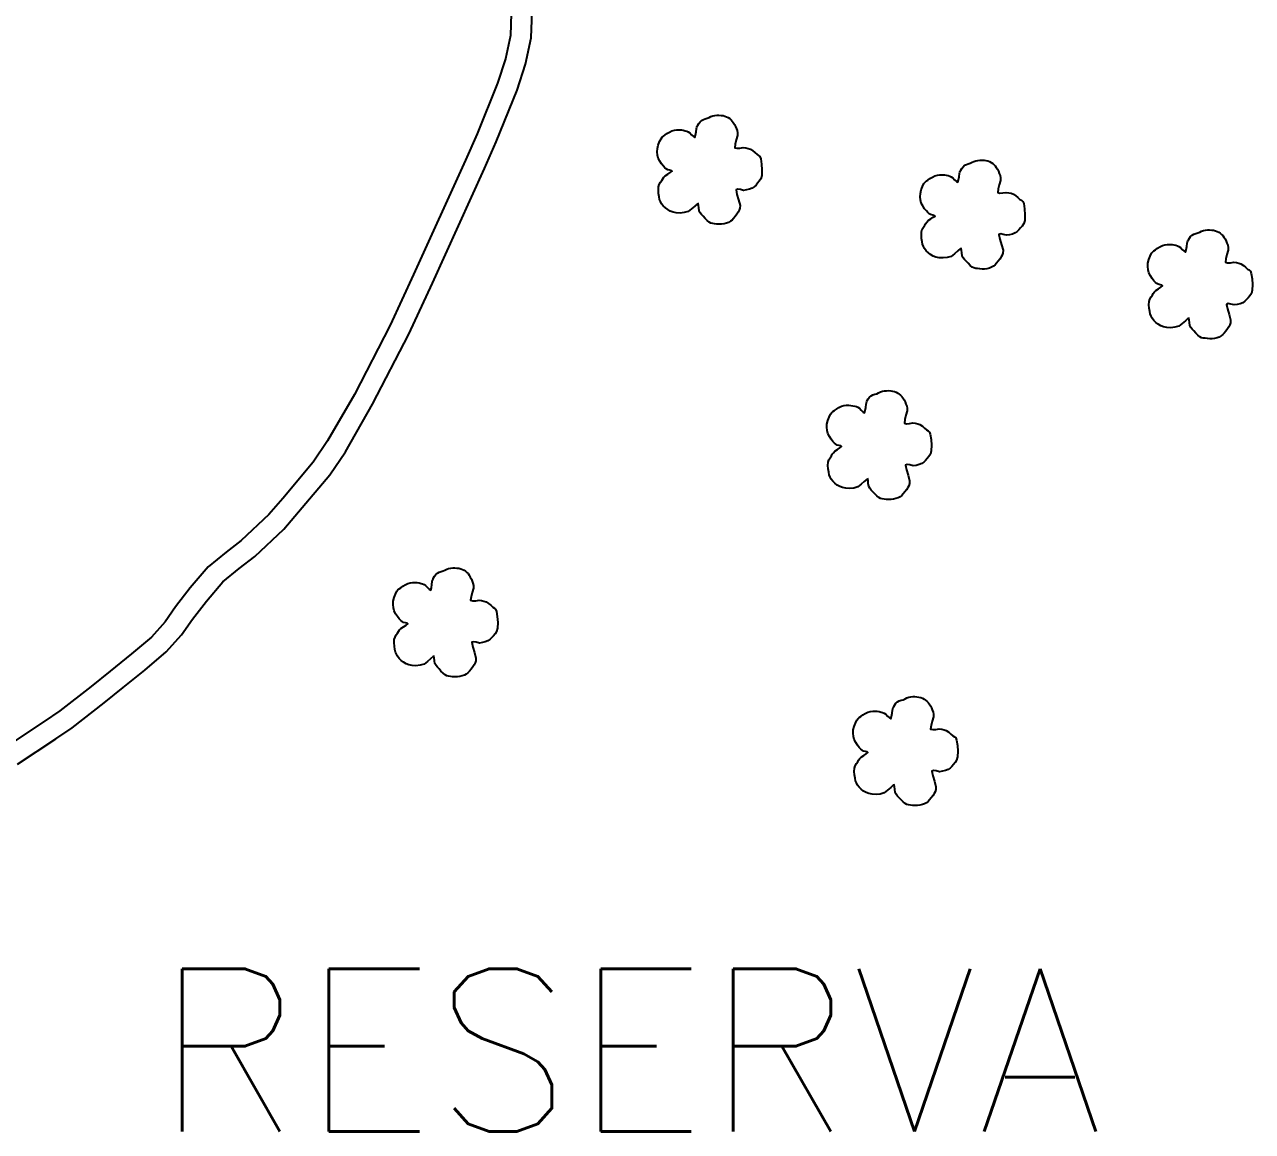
# Model space of a CAD drawing. Extents: x 730929 to 735129, y 7820181 to 7826121.
# Drawn here: x 732560.4 to 732756.6, y 7822534.1 to 7822710.9 of the extents above; entities that cross this region are included whole.
import ezdxf

# ---------------------------------------------------------------- set-up
doc = ezdxf.new("R2010")
doc.units = 0
doc.header["$MEASUREMENT"] = 0
doc.linetypes.add('LIN0', pattern=[0])
for name, color, linetype in [('0114000475014', 5, 'Continuous'), ('RESERVA', 3, 'Continuous'), ('SIMBOLO ARVORE', 118, 'Continuous')]:
    doc.layers.add(name, color=color, linetype=linetype)
doc.layers.add('TEXTO_DIVERSOS', color=7, linetype='Continuous', lineweight=5)
doc.styles.add('Simplex', font='simplex.shx')

msp = doc.modelspace()

# ---------------------------------------------------------------- linework, layer by layer
at = {"layer": '0114000475014'}
msp.add_lwpolyline([(732638.14, 7822712.66), (732638, 7822709.15), (732637.2, 7822705.41), (732637.2, 7822705.41), (732635.93, 7822701.53), (732632.66, 7822693.42), (732630.82, 7822689.23), (732622.5, 7822670.95), (732618.79, 7822662.86), (732613.06, 7822651.8), (732608.79, 7822644.39), (732606.46, 7822640.97), (732601.61, 7822635.19), (732599.39, 7822632.59), (732594.98, 7822628.45), (732592.56, 7822626.59), (732589.72, 7822624.23), (732586.84, 7822620.88), (732584.5, 7822617.88), (732582.81, 7822615.47), (732580.65, 7822613.04), (732577.46, 7822610.33), (732574.04, 7822607.59), (732571.02, 7822605.12), (732566.02, 7822601.25), (732563.51, 7822599.56), (732557.32, 7822595.44)], dxfattribs=at)
at = {"layer": 'RESERVA', "flags": 128}
msp.add_lwpolyline([(732559.25, 7822592.73), (732565.36, 7822596.79), (732567.97, 7822598.54), (732573.1, 7822602.51), (732576.14, 7822605), (732579.59, 7822607.76), (732582.98, 7822610.66), (732585.43, 7822613.4), (732587.18, 7822615.9), (732589.41, 7822618.77), (732592.07, 7822621.84), (732594.64, 7822623.99), (732597.14, 7822625.91), (732601.81, 7822630.29), (732604.15, 7822633.04), (732609.12, 7822638.96), (732611.62, 7822642.62), (732615.98, 7822650.21), (732621.78, 7822661.4), (732625.53, 7822669.57), (732633.87, 7822687.87), (732635.73, 7822692.13), (732639.06, 7822700.39), (732640.42, 7822704.54), (732641.32, 7822708.73), (732641.48, 7822712.94)], dxfattribs=at)
at = {"layer": 'SIMBOLO ARVORE', "linetype": 'LIN0', "elevation": 716.76, "flags": 128}
for points in [[(732667.89, 7822682.26), (732667.44, 7822681.87), (732666.94, 7822681.42), (732666.39, 7822681), (732665.75, 7822680.83), (732665.1, 7822680.76), (732664.48, 7822680.78), (732663.98, 7822680.89), (732663.52, 7822681.07), (732663.12, 7822681.31), (732662.75, 7822681.6), (732662.42, 7822681.91), (732662.16, 7822682.26), (732661.97, 7822682.59), (732661.84, 7822682.95), (732661.76, 7822683.35), (732661.67, 7822683.88), (732661.63, 7822684.43), (732661.65, 7822684.95), (732661.78, 7822685.34), (732661.96, 7822685.67), (732662.17, 7822685.97), (732662.32, 7822686.23), (732662.5, 7822686.48), (732662.72, 7822686.71), (732663.14, 7822686.99), (732663.54, 7822687.24), (732663.82, 7822687.46), (732663.7, 7822687.55), (732663.44, 7822687.61), (732663.12, 7822687.68), (732662.89, 7822687.82), (732662.67, 7822688), (732662.43, 7822688.25), (732662.13, 7822688.62), (732661.85, 7822689.06), (732661.62, 7822689.53), (732661.49, 7822690.02), (732661.44, 7822690.53), (732661.47, 7822691.05), (732661.62, 7822691.63), (732661.82, 7822692.17), (732662.06, 7822692.64), (732662.24, 7822692.89), (732662.43, 7822693.06), (732662.67, 7822693.21), (732663.01, 7822693.45), (732663.39, 7822693.69), (732663.79, 7822693.89), (732664.19, 7822693.99), (732664.59, 7822694.04), (732664.97, 7822694.05), (732665.31, 7822694.03), (732665.62, 7822693.99), (732665.91, 7822693.92), (732666.17, 7822693.83), (732666.41, 7822693.72), (732666.66, 7822693.57), (732666.95, 7822693.25), (732667.23, 7822692.97), (732667.47, 7822692.84), (732667.59, 7822693.22), (732667.67, 7822693.72), (732667.72, 7822694.23), (732667.77, 7822694.46), (732667.83, 7822694.63), (732667.93, 7822694.79), (732668.09, 7822695.06), (732668.29, 7822695.32), (732668.53, 7822695.56), (732668.82, 7822695.7), (732669.13, 7822695.8), (732669.44, 7822695.9), (732669.73, 7822696.04), (732670.03, 7822696.17), (732670.33, 7822696.29), (732670.66, 7822696.35), (732670.99, 7822696.38), (732671.32, 7822696.38), (732671.65, 7822696.36), (732671.96, 7822696.32), (732672.26, 7822696.25), (732672.54, 7822696.14), (732672.8, 7822696), (732673.03, 7822695.84), (732673.24, 7822695.67), (732673.42, 7822695.46), (732673.6, 7822695.23), (732673.78, 7822694.93), (732673.95, 7822694.6), (732674.1, 7822694.24), (732674.21, 7822693.93), (732674.28, 7822693.57), (732674.29, 7822693.15), (732674.09, 7822692.46), (732673.91, 7822691.77), (732673.84, 7822691.2), (732674.19, 7822691.1), (732674.67, 7822691.14), (732675.2, 7822691.22), (732675.6, 7822691.18), (732675.97, 7822691.09), (732676.33, 7822690.95), (732676.72, 7822690.7), (732677.07, 7822690.41), (732677.4, 7822690.11), (732677.64, 7822689.97), (732677.84, 7822689.78), (732677.99, 7822689.44), (732678.11, 7822688.59), (732678.17, 7822687.65), (732678.15, 7822686.75), (732677.99, 7822686.24), (732677.76, 7822685.85), (732677.49, 7822685.55), (732677.24, 7822685.24), (732676.95, 7822684.97), (732676.62, 7822684.75), (732676.18, 7822684.58), (732675.71, 7822684.46), (732675.24, 7822684.38), (732674.74, 7822684.52), (732674.31, 7822684.59), (732674.04, 7822684.49), (732674.18, 7822683.75), (732674.43, 7822682.86), (732674.68, 7822681.99), (732674.66, 7822681.54), (732674.56, 7822681.2), (732674.38, 7822680.92), (732674.17, 7822680.56), (732673.93, 7822680.21), (732673.66, 7822679.9), (732673.42, 7822679.65), (732673.15, 7822679.44), (732672.86, 7822679.26), (732672.51, 7822679.13), (732672.12, 7822679.04), (732671.73, 7822678.99), (732671.34, 7822678.98), (732670.96, 7822679), (732670.61, 7822679.05), (732670.31, 7822679.09), (732670.04, 7822679.16), (732669.76, 7822679.29), (732669.43, 7822679.57), (732669.11, 7822679.9), (732668.8, 7822680.24), (732668.54, 7822680.51), (732668.32, 7822680.79), (732668.14, 7822681.1), (732668.09, 7822681.57), (732668.03, 7822682.02), (732667.94, 7822682.39), (732667.94, 7822682.39)], [(732709.91, 7822675.1), (732709.46, 7822674.7), (732708.96, 7822674.25), (732708.41, 7822673.84), (732707.77, 7822673.66), (732707.12, 7822673.59), (732706.5, 7822673.61), (732705.99, 7822673.72), (732705.54, 7822673.9), (732705.14, 7822674.14), (732704.77, 7822674.43), (732704.44, 7822674.75), (732704.17, 7822675.09), (732703.99, 7822675.42), (732703.86, 7822675.78), (732703.78, 7822676.18), (732703.69, 7822676.71), (732703.65, 7822677.26), (732703.67, 7822677.78), (732703.8, 7822678.17), (732703.98, 7822678.51), (732704.19, 7822678.8), (732704.34, 7822679.06), (732704.52, 7822679.31), (732704.74, 7822679.55), (732705.16, 7822679.82), (732705.55, 7822680.08), (732705.84, 7822680.29), (732705.71, 7822680.38), (732705.46, 7822680.45), (732705.14, 7822680.52), (732704.91, 7822680.65), (732704.68, 7822680.83), (732704.45, 7822681.09), (732704.15, 7822681.46), (732703.87, 7822681.89), (732703.64, 7822682.36), (732703.51, 7822682.85), (732703.46, 7822683.36), (732703.49, 7822683.89), (732703.64, 7822684.46), (732703.84, 7822685), (732704.07, 7822685.47), (732704.25, 7822685.72), (732704.45, 7822685.89), (732704.69, 7822686.04), (732705.03, 7822686.29), (732705.41, 7822686.52), (732705.81, 7822686.72), (732706.21, 7822686.82), (732706.61, 7822686.87), (732706.99, 7822686.88), (732707.33, 7822686.87), (732707.64, 7822686.82), (732707.93, 7822686.75), (732708.19, 7822686.67), (732708.43, 7822686.55), (732708.67, 7822686.4), (732708.97, 7822686.08), (732709.25, 7822685.81), (732709.49, 7822685.68), (732709.61, 7822686.05), (732709.68, 7822686.55), (732709.73, 7822687.07), (732709.79, 7822687.29), (732709.85, 7822687.47), (732709.94, 7822687.62), (732710.11, 7822687.89), (732710.31, 7822688.15), (732710.55, 7822688.39), (732710.84, 7822688.53), (732711.14, 7822688.63), (732711.46, 7822688.73), (732711.75, 7822688.87), (732712.04, 7822689.01), (732712.34, 7822689.12), (732712.67, 7822689.18), (732713.01, 7822689.21), (732713.34, 7822689.21), (732713.67, 7822689.19), (732713.98, 7822689.15), (732714.28, 7822689.08), (732714.56, 7822688.97), (732714.81, 7822688.83), (732715.05, 7822688.67), (732715.25, 7822688.5), (732715.44, 7822688.3), (732715.62, 7822688.06), (732715.8, 7822687.76), (732715.97, 7822687.43), (732716.11, 7822687.08), (732716.23, 7822686.76), (732716.3, 7822686.41), (732716.31, 7822685.98), (732716.11, 7822685.29), (732715.93, 7822684.61), (732715.86, 7822684.04), (732716.21, 7822683.94), (732716.69, 7822683.97), (732717.22, 7822684.06), (732717.62, 7822684.01), (732717.99, 7822683.92), (732718.35, 7822683.78), (732718.73, 7822683.53), (732719.09, 7822683.24), (732719.41, 7822682.94), (732719.66, 7822682.81), (732719.86, 7822682.61), (732720.01, 7822682.27), (732720.13, 7822681.42), (732720.18, 7822680.49), (732720.17, 7822679.58), (732720.01, 7822679.07), (732719.78, 7822678.69), (732719.51, 7822678.38), (732719.25, 7822678.07), (732718.97, 7822677.8), (732718.63, 7822677.58), (732718.2, 7822677.41), (732717.73, 7822677.29), (732717.26, 7822677.22), (732716.75, 7822677.35), (732716.33, 7822677.43), (732716.05, 7822677.32), (732716.2, 7822676.58), (732716.45, 7822675.69), (732716.7, 7822674.82), (732716.68, 7822674.37), (732716.57, 7822674.03), (732716.4, 7822673.75), (732716.19, 7822673.39), (732715.94, 7822673.05), (732715.68, 7822672.73), (732715.43, 7822672.48), (732715.17, 7822672.27), (732714.88, 7822672.1), (732714.52, 7822671.96), (732714.14, 7822671.87), (732713.75, 7822671.82), (732713.36, 7822671.81), (732712.98, 7822671.84), (732712.62, 7822671.89), (732712.33, 7822671.92), (732712.06, 7822671.99), (732711.78, 7822672.13), (732711.45, 7822672.4), (732711.13, 7822672.73), (732710.82, 7822673.07), (732710.56, 7822673.34), (732710.34, 7822673.62), (732710.16, 7822673.93), (732710.1, 7822674.4), (732710.05, 7822674.85), (732709.96, 7822675.23), (732709.96, 7822675.23)], [(732746.28, 7822663.96), (732745.83, 7822663.56), (732745.33, 7822663.11), (732744.78, 7822662.7), (732744.14, 7822662.52), (732743.49, 7822662.45), (732742.87, 7822662.48), (732742.36, 7822662.58), (732741.91, 7822662.76), (732741.51, 7822663), (732741.13, 7822663.29), (732740.81, 7822663.61), (732740.54, 7822663.95), (732740.36, 7822664.28), (732740.23, 7822664.64), (732740.14, 7822665.04), (732740.06, 7822665.57), (732740.02, 7822666.12), (732740.04, 7822666.64), (732740.17, 7822667.03), (732740.35, 7822667.37), (732740.56, 7822667.66), (732740.71, 7822667.92), (732740.89, 7822668.17), (732741.11, 7822668.41), (732741.53, 7822668.68), (732741.92, 7822668.94), (732742.2, 7822669.15), (732742.08, 7822669.24), (732741.83, 7822669.31), (732741.51, 7822669.38), (732741.28, 7822669.51), (732741.05, 7822669.69), (732740.82, 7822669.95), (732740.52, 7822670.32), (732740.24, 7822670.75), (732740, 7822671.22), (732739.88, 7822671.71), (732739.83, 7822672.22), (732739.86, 7822672.75), (732740.01, 7822673.32), (732740.21, 7822673.86), (732740.44, 7822674.33), (732740.62, 7822674.58), (732740.82, 7822674.75), (732741.06, 7822674.9), (732741.4, 7822675.15), (732741.78, 7822675.38), (732742.18, 7822675.58), (732742.58, 7822675.68), (732742.98, 7822675.73), (732743.36, 7822675.74), (732743.7, 7822675.73), (732744.01, 7822675.68), (732744.3, 7822675.61), (732744.56, 7822675.53), (732744.8, 7822675.41), (732745.04, 7822675.26), (732745.34, 7822674.94), (732745.62, 7822674.67), (732745.86, 7822674.54), (732745.98, 7822674.91), (732746.05, 7822675.41), (732746.1, 7822675.93), (732746.16, 7822676.15), (732746.22, 7822676.33), (732746.31, 7822676.48), (732746.48, 7822676.75), (732746.68, 7822677.01), (732746.92, 7822677.25), (732747.21, 7822677.39), (732747.51, 7822677.49), (732747.83, 7822677.59), (732748.12, 7822677.73), (732748.41, 7822677.87), (732748.71, 7822677.98), (732749.04, 7822678.04), (732749.38, 7822678.07), (732749.71, 7822678.07), (732750.04, 7822678.05), (732750.35, 7822678.01), (732750.65, 7822677.94), (732750.93, 7822677.83), (732751.18, 7822677.69), (732751.42, 7822677.53), (732751.62, 7822677.36), (732751.81, 7822677.16), (732751.99, 7822676.92), (732752.17, 7822676.62), (732752.34, 7822676.29), (732752.48, 7822675.94), (732752.6, 7822675.62), (732752.67, 7822675.27), (732752.68, 7822674.84), (732752.48, 7822674.15), (732752.3, 7822673.47), (732752.23, 7822672.9), (732752.58, 7822672.8), (732753.06, 7822672.83), (732753.59, 7822672.92), (732753.98, 7822672.87), (732754.36, 7822672.78), (732754.72, 7822672.64), (732755.1, 7822672.39), (732755.46, 7822672.1), (732755.78, 7822671.8), (732756.03, 7822671.67), (732756.23, 7822671.47), (732756.37, 7822671.13), (732756.49, 7822670.28), (732756.55, 7822669.35), (732756.53, 7822668.44), (732756.38, 7822667.93), (732756.15, 7822667.55), (732755.88, 7822667.24), (732755.62, 7822666.93), (732755.34, 7822666.66), (732755, 7822666.44), (732754.57, 7822666.27), (732754.1, 7822666.15), (732753.63, 7822666.08), (732753.12, 7822666.21), (732752.7, 7822666.29), (732752.42, 7822666.18), (732752.57, 7822665.44), (732752.82, 7822664.55), (732753.07, 7822663.68), (732753.05, 7822663.23), (732752.94, 7822662.89), (732752.77, 7822662.61), (732752.56, 7822662.25), (732752.31, 7822661.91), (732752.05, 7822661.59), (732751.8, 7822661.34), (732751.54, 7822661.13), (732751.25, 7822660.96), (732750.89, 7822660.82), (732750.51, 7822660.73), (732750.12, 7822660.68), (732749.73, 7822660.67), (732749.35, 7822660.7), (732748.99, 7822660.75), (732748.7, 7822660.78), (732748.43, 7822660.85), (732748.15, 7822660.99), (732747.82, 7822661.26), (732747.49, 7822661.59), (732747.19, 7822661.93), (732746.92, 7822662.2), (732746.7, 7822662.48), (732746.53, 7822662.79), (732746.47, 7822663.26), (732746.42, 7822663.71), (732746.33, 7822664.09), (732746.33, 7822664.09)], [(732694.99, 7822638.27), (732694.54, 7822637.88), (732694.04, 7822637.43), (732693.49, 7822637.01), (732692.85, 7822636.84), (732692.2, 7822636.77), (732691.58, 7822636.79), (732691.07, 7822636.9), (732690.62, 7822637.08), (732690.22, 7822637.32), (732689.84, 7822637.6), (732689.52, 7822637.92), (732689.25, 7822638.27), (732689.07, 7822638.59), (732688.94, 7822638.95), (732688.85, 7822639.35), (732688.77, 7822639.89), (732688.73, 7822640.43), (732688.75, 7822640.96), (732688.88, 7822641.35), (732689.06, 7822641.68), (732689.27, 7822641.97), (732689.42, 7822642.24), (732689.6, 7822642.48), (732689.82, 7822642.72), (732690.24, 7822643), (732690.63, 7822643.25), (732690.91, 7822643.47), (732690.79, 7822643.56), (732690.54, 7822643.62), (732690.21, 7822643.69), (732689.99, 7822643.82), (732689.76, 7822644.01), (732689.53, 7822644.26), (732689.23, 7822644.63), (732688.95, 7822645.06), (732688.71, 7822645.54), (732688.59, 7822646.03), (732688.54, 7822646.54), (732688.57, 7822647.06), (732688.72, 7822647.64), (732688.92, 7822648.18), (732689.15, 7822648.65), (732689.33, 7822648.89), (732689.53, 7822649.07), (732689.77, 7822649.21), (732690.11, 7822649.46), (732690.49, 7822649.7), (732690.89, 7822649.9), (732691.29, 7822650), (732691.69, 7822650.05), (732692.07, 7822650.06), (732692.41, 7822650.04), (732692.72, 7822649.99), (732693.01, 7822649.92), (732693.27, 7822649.84), (732693.51, 7822649.73), (732693.75, 7822649.58), (732694.05, 7822649.25), (732694.33, 7822648.98), (732694.57, 7822648.85), (732694.69, 7822649.22), (732694.76, 7822649.72), (732694.81, 7822650.24), (732694.87, 7822650.47), (732694.93, 7822650.64), (732695.02, 7822650.8), (732695.18, 7822651.06), (732695.39, 7822651.33), (732695.63, 7822651.57), (732695.92, 7822651.7), (732696.22, 7822651.81), (732696.54, 7822651.9), (732696.83, 7822652.04), (732697.12, 7822652.18), (732697.42, 7822652.3), (732697.75, 7822652.36), (732698.09, 7822652.38), (732698.42, 7822652.39), (732698.75, 7822652.37), (732699.06, 7822652.32), (732699.36, 7822652.25), (732699.64, 7822652.14), (732699.89, 7822652.01), (732700.13, 7822651.85), (732700.33, 7822651.67), (732700.52, 7822651.47), (732700.7, 7822651.23), (732700.88, 7822650.93), (732701.05, 7822650.6), (732701.19, 7822650.25), (732701.31, 7822649.94), (732701.38, 7822649.58), (732701.39, 7822649.16), (732701.19, 7822648.46), (732701.01, 7822647.78), (732700.94, 7822647.21), (732701.29, 7822647.11), (732701.77, 7822647.14), (732702.3, 7822647.23), (732702.69, 7822647.19), (732703.07, 7822647.1), (732703.43, 7822646.96), (732703.81, 7822646.71), (732704.17, 7822646.41), (732704.49, 7822646.12), (732704.74, 7822645.98), (732704.94, 7822645.78), (732705.08, 7822645.44), (732705.2, 7822644.6), (732705.26, 7822643.66), (732705.24, 7822642.76), (732705.09, 7822642.25), (732704.86, 7822641.86), (732704.59, 7822641.56), (732704.33, 7822641.25), (732704.05, 7822640.98), (732703.71, 7822640.76), (732703.28, 7822640.59), (732702.81, 7822640.46), (732702.34, 7822640.39), (732701.83, 7822640.53), (732701.41, 7822640.6), (732701.13, 7822640.5), (732701.28, 7822639.75), (732701.53, 7822638.87), (732701.78, 7822637.99), (732701.76, 7822637.55), (732701.65, 7822637.21), (732701.48, 7822636.93), (732701.27, 7822636.56), (732701.02, 7822636.22), (732700.76, 7822635.91), (732700.51, 7822635.65), (732700.25, 7822635.44), (732699.96, 7822635.27), (732699.6, 7822635.14), (732699.22, 7822635.05), (732698.83, 7822634.99), (732698.44, 7822634.99), (732698.06, 7822635.01), (732697.7, 7822635.06), (732697.41, 7822635.09), (732697.13, 7822635.17), (732696.86, 7822635.3), (732696.53, 7822635.58), (732696.2, 7822635.9), (732695.9, 7822636.25), (732695.63, 7822636.52), (732695.41, 7822636.8), (732695.24, 7822637.1), (732695.18, 7822637.57), (732695.13, 7822638.03), (732695.04, 7822638.4), (732695.04, 7822638.4)], [(732625.69, 7822609.96), (732625.24, 7822609.57), (732624.74, 7822609.12), (732624.19, 7822608.7), (732623.55, 7822608.53), (732622.9, 7822608.46), (732622.28, 7822608.48), (732621.77, 7822608.59), (732621.32, 7822608.77), (732620.92, 7822609.01), (732620.54, 7822609.29), (732620.22, 7822609.61), (732619.95, 7822609.96), (732619.77, 7822610.29), (732619.64, 7822610.64), (732619.55, 7822611.04), (732619.47, 7822611.58), (732619.43, 7822612.13), (732619.44, 7822612.65), (732619.58, 7822613.04), (732619.76, 7822613.37), (732619.96, 7822613.66), (732620.12, 7822613.93), (732620.29, 7822614.18), (732620.51, 7822614.41), (732620.93, 7822614.69), (732621.33, 7822614.94), (732621.61, 7822615.16), (732621.49, 7822615.25), (732621.23, 7822615.31), (732620.91, 7822615.38), (732620.69, 7822615.51), (732620.46, 7822615.7), (732620.22, 7822615.95), (732619.93, 7822616.32), (732619.65, 7822616.75), (732619.41, 7822617.23), (732619.29, 7822617.72), (732619.24, 7822618.23), (732619.27, 7822618.75), (732619.41, 7822619.33), (732619.62, 7822619.87), (732619.85, 7822620.34), (732620.03, 7822620.58), (732620.23, 7822620.76), (732620.47, 7822620.9), (732620.81, 7822621.15), (732621.19, 7822621.39), (732621.59, 7822621.59), (732621.99, 7822621.69), (732622.38, 7822621.74), (732622.76, 7822621.75), (732623.1, 7822621.73), (732623.42, 7822621.69), (732623.71, 7822621.61), (732623.96, 7822621.53), (732624.21, 7822621.42), (732624.45, 7822621.27), (732624.75, 7822620.95), (732625.03, 7822620.67), (732625.27, 7822620.54), (732625.39, 7822620.91), (732625.46, 7822621.42), (732625.51, 7822621.93), (732625.56, 7822622.16), (732625.63, 7822622.33), (732625.72, 7822622.49), (732625.88, 7822622.75), (732626.09, 7822623.02), (732626.33, 7822623.26), (732626.61, 7822623.39), (732626.92, 7822623.5), (732627.24, 7822623.59), (732627.53, 7822623.73), (732627.82, 7822623.87), (732628.12, 7822623.99), (732628.45, 7822624.05), (732628.78, 7822624.08), (732629.12, 7822624.08), (732629.44, 7822624.06), (732629.76, 7822624.01), (732630.06, 7822623.94), (732630.33, 7822623.83), (732630.59, 7822623.7), (732630.82, 7822623.54), (732631.03, 7822623.36), (732631.22, 7822623.16), (732631.39, 7822622.92), (732631.58, 7822622.62), (732631.75, 7822622.29), (732631.89, 7822621.94), (732632.01, 7822621.63), (732632.08, 7822621.27), (732632.09, 7822620.85), (732631.88, 7822620.15), (732631.7, 7822619.47), (732631.63, 7822618.9), (732631.99, 7822618.8), (732632.47, 7822618.84), (732633, 7822618.92), (732633.39, 7822618.88), (732633.77, 7822618.79), (732634.13, 7822618.65), (732634.51, 7822618.4), (732634.87, 7822618.11), (732635.19, 7822617.81), (732635.44, 7822617.67), (732635.63, 7822617.47), (732635.78, 7822617.13), (732635.9, 7822616.29), (732635.96, 7822615.35), (732635.94, 7822614.45), (732635.78, 7822613.94), (732635.56, 7822613.55), (732635.28, 7822613.25), (732635.03, 7822612.94), (732634.74, 7822612.67), (732634.41, 7822612.45), (732633.97, 7822612.28), (732633.51, 7822612.15), (732633.03, 7822612.08), (732632.53, 7822612.22), (732632.11, 7822612.29), (732631.83, 7822612.19), (732631.98, 7822611.44), (732632.23, 7822610.56), (732632.47, 7822609.68), (732632.45, 7822609.24), (732632.35, 7822608.9), (732632.18, 7822608.62), (732631.97, 7822608.25), (732631.72, 7822607.91), (732631.45, 7822607.6), (732631.21, 7822607.34), (732630.95, 7822607.13), (732630.66, 7822606.96), (732630.3, 7822606.83), (732629.92, 7822606.74), (732629.52, 7822606.68), (732629.13, 7822606.68), (732628.76, 7822606.7), (732628.4, 7822606.75), (732628.11, 7822606.79), (732627.83, 7822606.86), (732627.56, 7822606.99), (732627.23, 7822607.27), (732626.9, 7822607.59), (732626.59, 7822607.94), (732626.33, 7822608.21), (732626.11, 7822608.49), (732625.94, 7822608.79), (732625.88, 7822609.26), (732625.83, 7822609.72), (732625.73, 7822610.09), (732625.73, 7822610.09)], [(732699.2, 7822589.4), (732698.75, 7822589), (732698.25, 7822588.55), (732697.7, 7822588.14), (732697.06, 7822587.96), (732696.41, 7822587.89), (732695.79, 7822587.92), (732695.28, 7822588.03), (732694.83, 7822588.21), (732694.43, 7822588.44), (732694.05, 7822588.73), (732693.73, 7822589.05), (732693.46, 7822589.39), (732693.28, 7822589.72), (732693.15, 7822590.08), (732693.06, 7822590.48), (732692.98, 7822591.01), (732692.94, 7822591.56), (732692.95, 7822592.08), (732693.09, 7822592.47), (732693.27, 7822592.81), (732693.48, 7822593.1), (732693.63, 7822593.36), (732693.81, 7822593.61), (732694.02, 7822593.85), (732694.45, 7822594.12), (732694.84, 7822594.38), (732695.12, 7822594.59), (732695, 7822594.68), (732694.74, 7822594.75), (732694.42, 7822594.82), (732694.2, 7822594.95), (732693.97, 7822595.14), (732693.73, 7822595.39), (732693.44, 7822595.76), (732693.16, 7822596.19), (732692.92, 7822596.66), (732692.8, 7822597.15), (732692.75, 7822597.66), (732692.78, 7822598.19), (732692.92, 7822598.76), (732693.13, 7822599.3), (732693.36, 7822599.77), (732693.54, 7822600.02), (732693.74, 7822600.19), (732693.98, 7822600.34), (732694.32, 7822600.59), (732694.7, 7822600.82), (732695.1, 7822601.03), (732695.5, 7822601.13), (732695.9, 7822601.17), (732696.28, 7822601.18), (732696.61, 7822601.17), (732696.93, 7822601.12), (732697.22, 7822601.05), (732697.47, 7822600.97), (732697.72, 7822600.85), (732697.96, 7822600.7), (732698.26, 7822600.38), (732698.54, 7822600.11), (732698.78, 7822599.98), (732698.9, 7822600.35), (732698.97, 7822600.85), (732699.02, 7822601.37), (732699.07, 7822601.59), (732699.14, 7822601.77), (732699.23, 7822601.92), (732699.39, 7822602.19), (732699.6, 7822602.45), (732699.84, 7822602.7), (732700.12, 7822602.83), (732700.43, 7822602.94), (732700.75, 7822603.03), (732701.04, 7822603.17), (732701.33, 7822603.31), (732701.63, 7822603.42), (732701.96, 7822603.48), (732702.29, 7822603.51), (732702.63, 7822603.51), (732702.95, 7822603.49), (732703.27, 7822603.45), (732703.57, 7822603.38), (732703.85, 7822603.27), (732704.1, 7822603.13), (732704.34, 7822602.97), (732704.54, 7822602.8), (732704.73, 7822602.6), (732704.9, 7822602.36), (732705.09, 7822602.06), (732705.26, 7822601.73), (732705.4, 7822601.38), (732705.52, 7822601.06), (732705.59, 7822600.71), (732705.6, 7822600.28), (732705.4, 7822599.59), (732705.21, 7822598.91), (732705.14, 7822598.34), (732705.5, 7822598.24), (732705.98, 7822598.27), (732706.51, 7822598.36), (732706.9, 7822598.31), (732707.28, 7822598.23), (732707.64, 7822598.09), (732708.02, 7822597.83), (732708.38, 7822597.54), (732708.7, 7822597.24), (732708.95, 7822597.11), (732709.15, 7822596.91), (732709.29, 7822596.57), (732709.41, 7822595.72), (732709.47, 7822594.79), (732709.45, 7822593.89), (732709.29, 7822593.37), (732709.07, 7822592.99), (732708.79, 7822592.68), (732708.54, 7822592.37), (732708.25, 7822592.11), (732707.92, 7822591.88), (732707.49, 7822591.71), (732707.02, 7822591.59), (732706.55, 7822591.52), (732706.04, 7822591.65), (732705.62, 7822591.73), (732705.34, 7822591.62), (732705.49, 7822590.88), (732705.74, 7822589.99), (732705.98, 7822589.12), (732705.96, 7822588.67), (732705.86, 7822588.33), (732705.69, 7822588.05), (732705.48, 7822587.69), (732705.23, 7822587.35), (732704.96, 7822587.03), (732704.72, 7822586.78), (732704.46, 7822586.57), (732704.17, 7822586.4), (732703.81, 7822586.27), (732703.43, 7822586.17), (732703.03, 7822586.12), (732702.65, 7822586.11), (732702.27, 7822586.14), (732701.91, 7822586.19), (732701.62, 7822586.22), (732701.34, 7822586.29), (732701.07, 7822586.43), (732700.74, 7822586.7), (732700.41, 7822587.03), (732700.1, 7822587.37), (732699.84, 7822587.64), (732699.62, 7822587.92), (732699.45, 7822588.23), (732699.39, 7822588.7), (732699.34, 7822589.15), (732699.25, 7822589.53), (732699.25, 7822589.53)]]:
    msp.add_lwpolyline(points, dxfattribs=at)

# ---------------------------------------------------------------- texts
at = {"layer": 'TEXTO_DIVERSOS', "linetype": 'Continuous', "style": 'Simplex'}
msp.add_text('RESERVA', height=26, dxfattribs=at).set_placement((732581.1, 7822534.06, 716.76))

doc.saveas('drawing.dxf')
